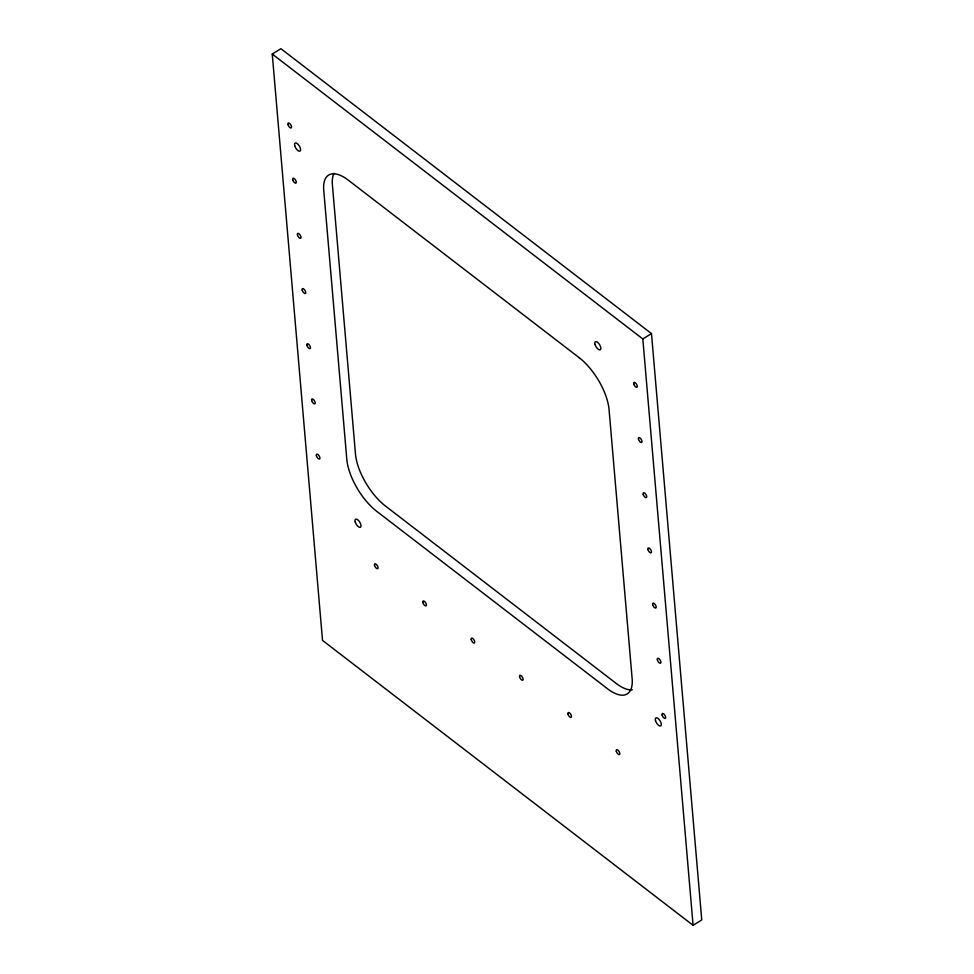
<?xml version="1.0" encoding="UTF-8"?>
<svg xmlns="http://www.w3.org/2000/svg" width="974" height="974" viewBox="0 0 974 974"><rect width="100%" height="100%" fill="white"/><g stroke="black" fill="none" stroke-linecap="round" stroke-linejoin="round"><path stroke-width="1.46" d="M272.245 54.045L280.914 48.7L651.484 333.607L701.755 919.955L693.086 925.3L322.516 640.393L272.245 54.045L642.816 338.952L693.086 925.3M642.816 338.952L651.484 333.607M632.272 689.787A42.466 18.579 58.3 0 1 616.262 683.468L385.339 505.932A42.466 18.579 58.3 0 1 355.473 453.969L332.402 184.938A42.466 18.579 58.3 0 1 334.033 173.36M579.201 357.702L348.278 180.153A42.466 18.579 58.3 0 0 323.745 190.283L346.805 459.314A42.466 18.579 58.3 0 0 376.67 511.277L607.593 688.813A42.466 18.579 58.3 0 0 632.138 678.683L609.067 409.652A42.466 18.579 58.3 0 0 579.201 357.702M519.605 676.979A2.837 1.242 58.3 0 0 522.721 680.229A2.837 1.242 58.3 0 0 521.614 676.151A2.837 1.242 58.3 0 0 519.605 676.979M374.527 565.419A2.837 1.242 58.3 0 0 377.644 568.682A2.837 1.242 58.3 0 0 376.524 564.591A2.837 1.242 58.3 0 0 374.527 565.419M567.976 714.161A2.837 1.242 58.3 0 0 571.081 717.424A2.837 1.242 58.3 0 0 569.973 713.333A2.837 1.242 58.3 0 0 567.976 714.161M471.246 639.784A2.837 1.242 58.3 0 0 474.362 643.047A2.837 1.242 58.3 0 0 473.254 638.956A2.837 1.242 58.3 0 0 471.246 639.784M422.886 602.602A2.837 1.242 58.3 0 0 426.003 605.865A2.837 1.242 58.3 0 0 424.895 601.774A2.837 1.242 58.3 0 0 422.886 602.602M616.335 751.344A2.837 1.242 58.3 0 0 619.44 754.606A2.837 1.242 58.3 0 0 618.332 750.516A2.837 1.242 58.3 0 0 616.335 751.344M652.677 604.769A2.837 1.242 58.3 0 0 655.794 608.032A2.837 1.242 58.3 0 0 654.674 603.941A2.837 1.242 58.3 0 0 652.677 604.769M633.745 384.036A2.837 1.242 58.3 0 0 636.862 387.287A2.837 1.242 58.3 0 0 635.754 383.208A2.837 1.242 58.3 0 0 633.745 384.036M647.941 549.592A2.837 1.242 58.3 0 0 651.058 552.842A2.837 1.242 58.3 0 0 649.95 548.764A2.837 1.242 58.3 0 0 647.941 549.592M657.401 659.958A2.837 1.242 58.3 0 0 660.518 663.221A2.837 1.242 58.3 0 0 659.41 659.13A2.837 1.242 58.3 0 0 657.401 659.958M638.481 439.213A2.837 1.242 58.3 0 0 641.598 442.476A2.837 1.242 58.3 0 0 640.49 438.385A2.837 1.242 58.3 0 0 638.481 439.213M643.217 494.402A2.837 1.242 58.3 0 0 646.322 497.665A2.837 1.242 58.3 0 0 645.214 493.575A2.837 1.242 58.3 0 0 643.217 494.402M662.137 715.147A2.837 1.242 58.3 0 0 665.254 718.41A2.837 1.242 58.3 0 0 664.146 714.319A2.837 1.242 58.3 0 0 662.137 715.147M306.944 345.405A2.837 1.242 58.3 0 0 310.061 348.668A2.837 1.242 58.3 0 0 308.953 344.577A2.837 1.242 58.3 0 0 306.944 345.405M288.024 124.66A2.837 1.242 58.3 0 0 291.141 127.923A2.837 1.242 58.3 0 0 290.033 123.844A2.837 1.242 58.3 0 0 288.024 124.66M302.22 290.228A2.837 1.242 58.3 0 0 305.325 293.478A2.837 1.242 58.3 0 0 304.217 289.4A2.837 1.242 58.3 0 0 302.22 290.228M311.68 400.594A2.837 1.242 58.3 0 0 314.797 403.857A2.837 1.242 58.3 0 0 313.677 399.766A2.837 1.242 58.3 0 0 311.68 400.594M292.76 179.849A2.837 1.242 58.3 0 0 295.865 183.112A2.837 1.242 58.3 0 0 294.757 179.021A2.837 1.242 58.3 0 0 292.76 179.849M297.484 235.038A2.837 1.242 58.3 0 0 300.601 238.301A2.837 1.242 58.3 0 0 299.493 234.21A2.837 1.242 58.3 0 0 297.484 235.038M316.404 455.783A2.837 1.242 58.3 0 0 319.521 459.046A2.837 1.242 58.3 0 0 318.413 454.955A2.837 1.242 58.3 0 0 316.404 455.783M655.478 720.529A4.724 2.07 58.3 0 0 660.664 725.959A4.724 2.07 58.3 0 0 658.814 719.153A4.724 2.07 58.3 0 0 655.478 720.529M294.72 145.747A4.724 2.07 58.3 0 0 299.907 151.177A4.724 2.07 58.3 0 0 298.056 144.359A4.724 2.07 58.3 0 0 294.72 145.747M355.193 521.881A4.724 2.07 58.3 0 0 360.38 527.311A4.724 2.07 58.3 0 0 358.529 520.506A4.724 2.07 58.3 0 0 355.193 521.881M594.992 344.394A4.724 2.07 58.3 0 0 600.179 349.824A4.724 2.07 58.3 0 0 598.328 343.006A4.724 2.07 58.3 0 0 594.992 344.394"/></g></svg>
